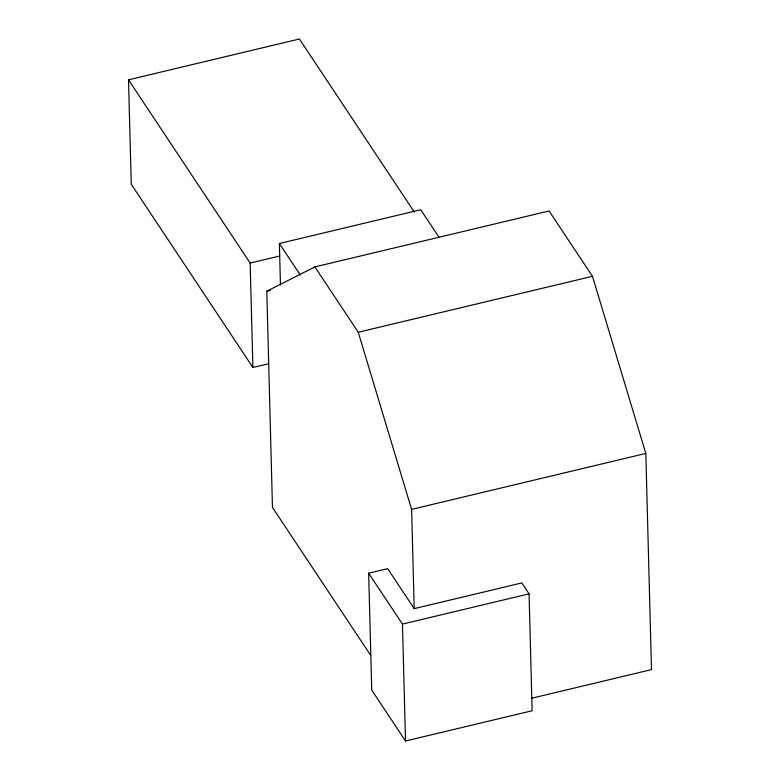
<?xml version="1.0" encoding="UTF-8"?>
<svg xmlns="http://www.w3.org/2000/svg" width="780" height="780" viewBox="0 0 780 780"><rect width="100%" height="100%" fill="white"/><g stroke="black" fill="none" stroke-linecap="round" stroke-linejoin="round"><path stroke-width="1.17" d="M370.568 655.2L272.464 507.419L266.799 291.242L314.876 266.906L549.091 210.961L592.468 276.305L645.82 453.433L651.485 669.611L531.98 698.158M268.252 363.802L252.895 367.468L131.255 184.236L128.515 79.823L299.423 39L414.346 212.111M280.459 285.148L279.377 243.506L420.742 209.742L438.935 237.139M128.515 79.823L250.156 263.065L279.698 256.006M266.799 291.242L270.348 290.394M314.876 266.906L358.254 332.251L592.468 276.305M414.209 608.644L387.66 568.659L368.667 573.193L371.728 690.105L405.522 741L532.126 710.755L529.064 593.853L521.82 582.943L414.209 608.644L411.616 509.379L645.82 453.433M368.667 573.193L402.46 624.088L529.064 593.853M279.377 243.506L300.261 274.969M358.254 332.251L411.616 509.379M402.46 624.088L405.522 741M250.156 263.065L252.895 367.468"/></g></svg>
